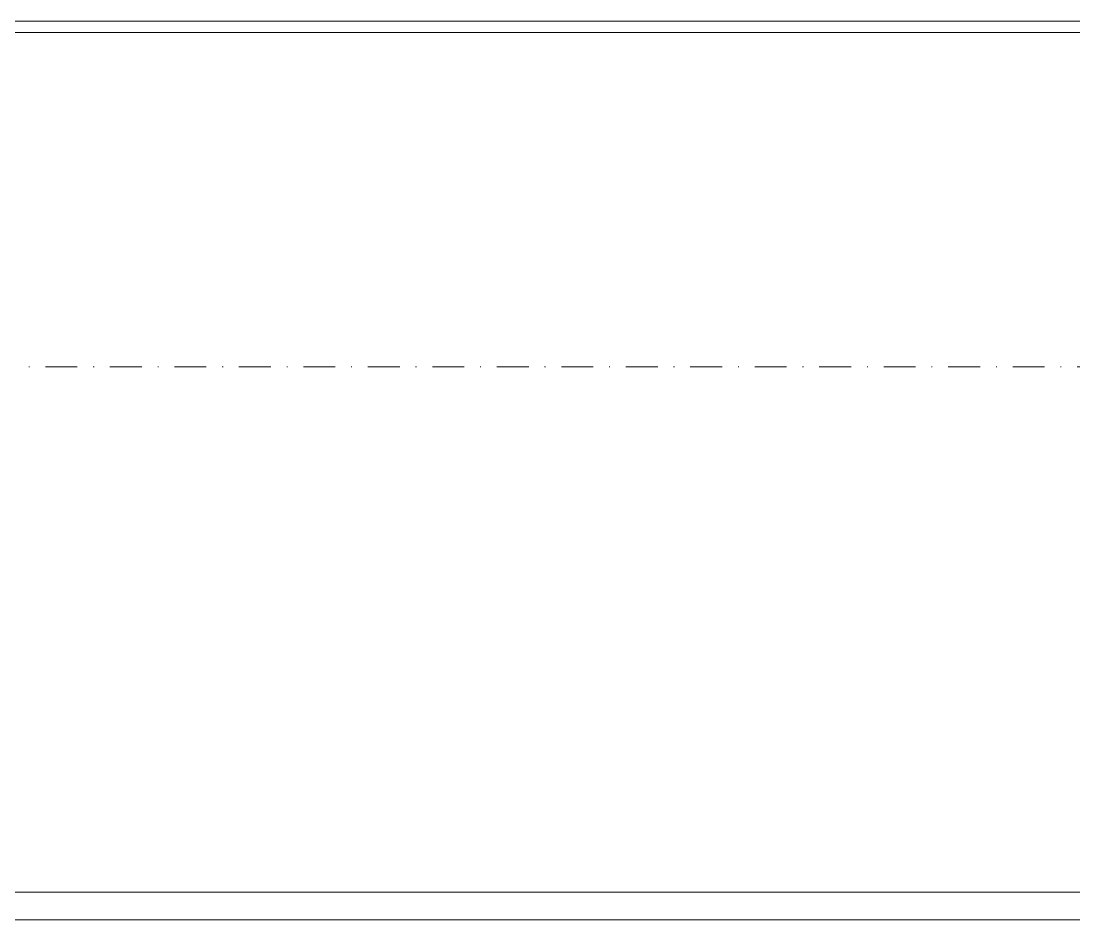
# Model space of a CAD drawing. Extents: x 4834 to 83801, y -13735 to 32221.
# Drawn here: x 13458.6 to 13590.9, y -12620 to -12507.1 of the extents above; entities that cross this region are included whole.
import ezdxf

# ---------------------------------------------------------------- set-up
doc = ezdxf.new("R2010")
doc.units = 0
doc.header["$LTSCALE"] = 8
doc.header["$MEASUREMENT"] = 0
doc.linetypes.add('DASHDOT', pattern=[1, 0.5, -0.25, 0, -0.25])
doc.linetypes.add('HIDDEN', pattern=[0.375, 0.25, -0.125])
doc.layers.add('ELEVATION', color=7, linetype='Continuous', lineweight=25, true_color=0xdda54b)
doc.layers.add('level', color=7, linetype='HIDDEN', lineweight=15, true_color=0x987172)

msp = doc.modelspace()

# ---------------------------------------------------------------- linework, layer by layer
at = {"layer": 'ELEVATION', "color": 6, "linetype": 'Continuous', "lineweight": 0}
for p, q in [((13423.19847, -12508.53771), (13497.24886, -12508.53771)), ((13497.24886, -12508.53771), (13507.97826, -12508.53771)), ((13541.13958, -12508.53771), (13562.67877, -12508.53771)), ((13198.59538, -12616.53771), (13902.63887, -12616.53764)), ((13205.50296, -12620.00161), (13906.4942, -12620.01551))]:
    msp.add_line(p, q, dxfattribs=at)
for points in [[(13898.86453, -12507.08018), (13192.59538, -12507.08018)], [(13900.75208, -12508.53771), (13192.59538, -12508.53771)]]:
    msp.add_lwpolyline(points, dxfattribs=at)
at = {"layer": 'level', "linetype": 'DASHDOT', "lineweight": 0}
for p, q in [((13105.30164, -12508.53771), (14033.99315, -12508.53771)), ((13105.30164, -12550.53771), (14033.99315, -12550.53771)), ((13105.30164, -12616.53771), (14033.99315, -12616.53771))]:
    msp.add_line(p, q, dxfattribs=at)

doc.saveas('drawing.dxf')
